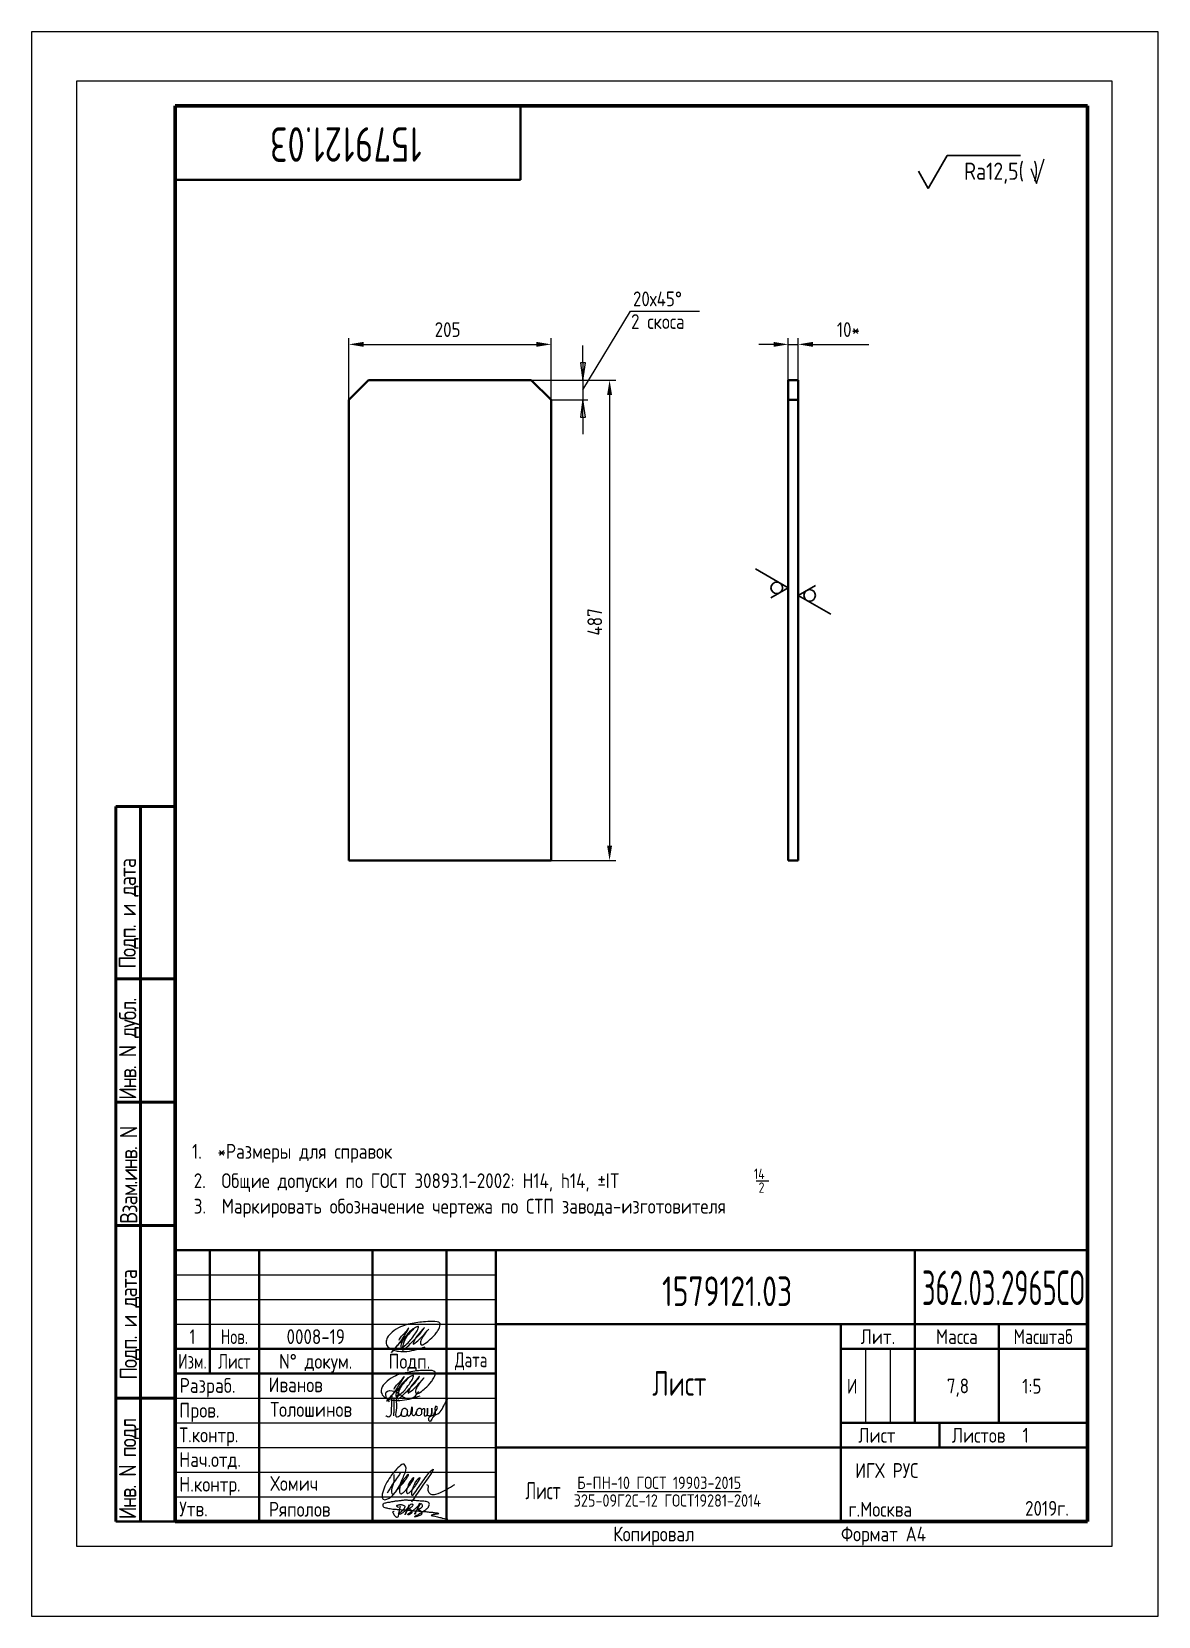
# Paper-space layout 'Лист1' of a CAD drawing. Header units: millimetres. Extents: x -10 to 219, y -15 to 306.
# The model-space entities are those that its viewports show. They can reach past a viewport. Long polylines and large blocks are cut down to what shows.
import ezdxf
from ezdxf.enums import TextEntityAlignment as Align

# ---------------------------------------------------------------- set-up
doc = ezdxf.new("R2010")
doc.units = ezdxf.units.MM
doc.header["$LTSCALE"] = 5
for name, color, linetype in [('Bord', 1, 'Continuous'), ('Dim', 7, 'Continuous'), ('Text', 3, 'Continuous'), ('Textb', 6, 'Continuous')]:
    doc.layers.add(name, color=color, linetype=linetype)
for name, color, linetype, lineweight in [('Con', 6, 'Continuous', 40), ('Cont', 6, 'Continuous', 40), ('Основные', 5, 'Continuous', 40), ('Подписи', 1, 'Continuous', 25), ('Эскизная геометрия (ГОСТ)', 3, 'Continuous', 18)]:
    doc.layers.add(name, color=color, linetype=linetype, lineweight=lineweight)
doc.styles.add('Style1', font='romans.shx', dxfattribs={"width": 0.8})
doc.dimstyles.new('Lin_5', dxfattribs={"dimscale": 5, "dimtxt": 3, "dimasz": 3, "dimexe": 1.25, "dimexo": 0, "dimgap": 1.5, "dimtad": 1, "dimdec": 1, "dimtxsty": 'Style1', "dimcen": 2.5, "dimclrt": 3, "dimadec": 0, "dimazin": 0, "dimtfac": 1, "dimtdec": 1, "dimtmove": 0, "dimatfit": 3, "dimldrblk": 'DOT', "dimfxl": 1, "dimarcsym": 0})

# ---------------------------------------------------------------- blocks, each defined once
blk = doc.blocks.new('A$C4F4A4F5D')
at = {"layer": 'Основные', "lineweight": 25}
for points, knots in [([(0.76, 2.84), (0.53, 3.07), (0.02, 3.58), (-0.25, 5.26), (1.65, 5.12), (2.72, 4.57), (3.71, 3.46), (5.71, 3.44), (6.39, 4.52), (6.67, 4.97)], [0, 0, 0, 0, 0.995549, 2.196439, 3.853213, 4.970011, 6.02292, 8.170898, 9.705386, 9.705386, 9.705386, 9.705386]), ([(1.19, 4.34), (1.17, 3.4), (1.13, 2.06), (0.98, -0.44), (0.2, -0.16), (0.03, -0.03), (0, 0)], [0, 0, 0, 0, 3.274293, 4.654149, 5.171803, 5.30168, 5.30168, 5.30168, 5.30168]), ([(1.58, 3.74), (1.58, 3.25), (1.58, 2.32), (1.61, 1.07), (1.55, 0.31), (1.53, 0)], [0, 0, 0, 0, 1.453969, 2.804084, 3.740223, 3.740223, 3.740223, 3.740223]), ([(2.1, 4.21), (2.1, 3.72), (2.08, 2.67), (2.22, 1.45), (1.71, -0.56), (3.23, 0.14), (3.06, 1.09), (3.85, 1.74), (4.43, 1.17), (4.31, 0.54), (4.11, -0.15), (3.33, -0.21), (3.11, 0.28), (3.13, 0.53), (3.14, 0.66)], [0, 0, 0, 0, 1.402041, 3.063923, 4.415037, 5.298701, 6.374637, 7.087927, 7.603499, 8.330482, 8.911132, 9.613125, 9.996533, 10.366919, 10.366919, 10.366919, 10.366919]), ([(7.18, 1.27), (7.27, 1.3), (7.44, 1.37), (7.78, 1.56), (7.87, 1.06), (7.83, 0.71), (7.66, -0.05), (8.07, 0.01), (8.43, 0.12), (8.39, 0.68), (8.46, 1.9), (8.39, 0.94), (8.43, 0.6), (8.37, 0.05), (8.74, 0.07), (9.11, -0.03), (9.26, 0.49), (9.33, 0.95), (9.27, 1.34), (9.32, 1.77), (9.28, 0.91), (9.34, 0.6), (9.2, 0.14), (9.65, -0.01), (9.83, 0.61), (10.14, 1.03), (10.6, 1.72), (9.95, 2.11), (9.91, 1.23), (10.07, 0.69), (9.92, 0), (9.35, -0.37), (8.95, -1.56), (8.34, 0.07), (10.28, -0.02), (11.26, 1.1), (11.82, 2.15), (12.24, 3.04), (12.52, 3.46), (12.65, 3.65)], [0, 0, 0, 0, 0.305783, 0.619019, 0.796582, 1.5526, 2.082394, 2.34716, 2.5822, 3.136594, 4.040413, 4.363654, 5.267311, 5.441668, 5.78494, 6.114287, 6.466434, 7.104395, 7.620812, 7.679251, 8.272982, 8.692439, 9.1059, 9.338721, 9.784511, 10.568279, 11.297869, 11.566962, 12.285888, 12.851793, 13.545205, 14.102749, 15.055561, 15.671649, 17.422398, 18.699613, 20.16544, 20.963871, 21.66672, 21.66672, 21.66672, 21.66672]), ([(4.28, 0.44), (4.31, 0.37), (4.37, 0.25), (4.41, 0.06), (4.62, -0.05), (5, 0.18), (5.14, 0.84), (5.2, 1.3), (5.31, 2.06), (5.31, 1.17), (5.3, 0.78), (5.2, 0.26), (5.58, -0.01), (5.91, 0.16), (6.08, 0.5), (6.26, 0.9), (6.43, 1.31), (6.72, 1.59), (7.17, 1.58), (7.18, 1.05), (7.31, 0.57), (6.99, 0.02), (6.34, -0.02), (6.17, 0.51), (6.24, 0.79), (6.27, 0.92)], [0, 0, 0, 0, 0.247339, 0.413433, 0.559308, 0.874045, 1.558567, 2.392422, 2.645523, 3.22433, 3.719885, 4.231527, 4.573657, 4.879974, 5.190145, 5.704595, 6.19318, 6.529505, 6.863422, 7.269696, 7.83948, 8.395909, 8.926487, 9.378613, 9.791445, 9.791445, 9.791445, 9.791445])]:
    blk.add_open_spline(points, degree=3, knots=knots, dxfattribs=at)
blk = doc.blocks.new('*D22')
at = {"layer": 'Defpoints', "color": 0, "linetype": 'Continuous', "transparency": 16777216}
for p in [(3752.4, 1046.8), (3547.4, 990.6), (3752.4, 990.6)]:
    blk.add_point(p, dxfattribs=at)
at = {"layer": 'Dim', "color": 0, "linetype": 'Continuous', "lineweight": -2, "transparency": 16777216}
for p, q in [((3547.4, 990.6), (3547.4, 1053.1)), ((3562.4, 1046.8), (3737.4, 1046.8)), ((3752.4, 990.6), (3752.4, 1053.1))]:
    blk.add_line(p, q, dxfattribs=at)
at = {"layer": 'Dim', "color": 0, "linetype": 'Continuous', "transparency": 16777216}
for points in [[(3562.4, 1049.3), (3562.4, 1044.3), (3547.4, 1046.8)], [(3737.4, 1049.3), (3737.4, 1044.3), (3752.4, 1046.8)]]:
    blk.add_solid(points, dxfattribs=at)
at = {"layer": 'Dim', "color": 3, "linetype": 'Continuous', "lineweight": 25, "transparency": 16777216, "insert": (3634.4, 1069.3), "char_height": 15, "attachment_point": 1, "style": 'Style1'}
blk.add_mtext('205', dxfattribs=at)
blk = doc.blocks.new('_Dot')
at = {"color": 0, "linetype": 'ByBlock', "lineweight": -2}
blk.add_line((-0.5, 0), (-1, 0), dxfattribs=at)
at = {"color": 0, "linetype": 'ByBlock', "const_width": 0.5}
blk.add_lwpolyline([(-0.25, 0, 1), (0.25, 0, 1)], format="xyb", close=True, dxfattribs=at)
blk = doc.blocks.new('*D23')
at = {"layer": 'Defpoints', "color": 0, "linetype": 'Continuous', "transparency": 16777216}
for p in [(3732.4, 1010.6), (3752.4, 523.6), (3811.7, 523.6)]:
    blk.add_point(p, dxfattribs=at)
at = {"layer": 'Dim', "color": 0, "linetype": 'Continuous', "lineweight": -2, "transparency": 16777216}
for p, q in [((3732.4, 1010.6), (3818, 1010.6)), ((3811.7, 995.6), (3811.7, 538.6)), ((3752.4, 523.6), (3818, 523.6))]:
    blk.add_line(p, q, dxfattribs=at)
at = {"layer": 'Dim', "color": 0, "linetype": 'Continuous', "transparency": 16777216}
for points in [[(3809.2, 995.6), (3814.2, 995.6), (3811.7, 1010.6)], [(3809.2, 538.6), (3814.2, 538.6), (3811.7, 523.6)]]:
    blk.add_solid(points, dxfattribs=at)
at = {"layer": 'Dim', "color": 3, "linetype": 'Continuous', "lineweight": 25, "transparency": 16777216, "insert": (3789.2, 751.7), "char_height": 15, "attachment_point": 1, "rotation": 90, "style": 'Style1'}
blk.add_mtext('487', dxfattribs=at)
blk = doc.blocks.new('Обозначение шероховатости_1')
at = {"layer": 'Эскизная геометрия (ГОСТ)', "lineweight": 30}
for p, q in [((0, 0), (1.097, 1.9)), ((-0.577, 1), (0, 0))]:
    blk.add_line(p, q, dxfattribs=at)
blk.add_circle((0, 0.667), 0.333, dxfattribs=at)
blk = doc.blocks.new('Обозначение шероховатости_2')
at = {"layer": 'Эскизная геометрия (ГОСТ)', "lineweight": 30}
for p, q in [((0, 0), (1.097, 1.9)), ((-0.577, 1), (0, 0))]:
    blk.add_line(p, q, dxfattribs=at)
blk.add_circle((0, 0.667), 0.333, dxfattribs=at)
blk = doc.blocks.new('Filled-1')
at = {"color": 0}
for p, q in [((0, 0), (-1, 0.143)), ((-1, 0.143), (-1, -0.143)), ((-1, 0), (0, 0)), ((-1, -0.143), (0, 0))]:
    blk.add_line(p, q, dxfattribs=at)
at = {"color": 0, "flags": 128}
blk.add_lwpolyline([(-1, -0.143), (0, 0), (-1, 0.143), (-1, -0.143)], dxfattribs=at)
at = {"color": 0}
blk.add_solid([(-1, -0.143), (0, 0), (-1, 0.143), (-1, -0.143)], dxfattribs=at)
blk = doc.blocks.new('*D25')
at = {"color": 0, "lineweight": -2, "transparency": 16777216}
for p, q in [((3977.9, 1046.8), (3962.9, 1046.8)), ((3992.9, 1010.6), (3992.9, 1053.1)), ((3992.9, 1046.8), (4002.9, 1046.8)), ((4002.9, 1010.6), (4002.9, 1053.1)), ((4017.9, 1046.8), (4074.7, 1046.8))]:
    blk.add_line(p, q, dxfattribs=at)
at = {"color": 0, "transparency": 16777216}
for points in [[(3977.9, 1049.3), (3977.9, 1044.3), (3992.9, 1046.8)], [(4017.9, 1049.3), (4017.9, 1044.3), (4002.9, 1046.8)]]:
    blk.add_solid(points, dxfattribs=at)
at = {"layer": 'Defpoints', "color": 0, "transparency": 16777216}
for p in [(4002.9, 1046.8), (3992.9, 1010.6), (4002.9, 1010.6)]:
    blk.add_point(p, dxfattribs=at)
at = {"color": 3, "transparency": 16777216, "insert": (4053.8, 1061.8), "char_height": 15, "attachment_point": 5, "style": 'Style1'}
blk.add_mtext('10*', dxfattribs=at)

msp = doc.modelspace()

# ---------------------------------------------------------------- linework, layer by layer
at = {"layer": 'Con'}
for p, q in [((3547.378, 990.63), (3567.378, 1010.63)), ((3732.378, 1010.63), (3567.378, 1010.63)), ((3732.378, 1010.63), (3752.378, 990.63)), ((3992.855, 1010.63), (3992.855, 990.63)), ((4002.855, 1010.63), (3992.855, 1010.63)), ((4002.855, 990.63), (4002.855, 1010.63)), ((3547.378, 990.63), (3547.378, 523.63)), ((3752.378, 523.63), (3752.378, 990.63)), ((3992.855, 990.63), (4002.855, 990.63)), ((3992.855, 523.63), (3992.855, 990.63)), ((4002.855, 990.63), (4002.855, 523.63)), ((3547.378, 523.63), (3752.378, 523.63)), ((4002.855, 523.63), (3992.855, 523.63))]:
    msp.add_line(p, q, dxfattribs=at)
at = {"layer": 'Dim', "lineweight": 30}
for p, q in [((4134.837, 1204.897), (4154.034, 1238.147)), ((4154.034, 1238.147), (4228.339, 1238.147)), ((4124.733, 1222.397), (4134.837, 1204.897))]:
    msp.add_line(p, q, dxfattribs=at)
at = {"layer": 'Dim'}
for p, q in [((4238.617, 1224.94), (4244.53, 1209.784)), ((4244.53, 1209.784), (4252.37, 1234.83))]:
    msp.add_line(p, q, dxfattribs=at)
at = {"layer": 'Dim', "linetype": 'Continuous', "lineweight": 25}
for p, q in [((3784.701, 1000.63), (3832.895, 1080.428)), ((3832.895, 1080.428), (3902.825, 1080.428)), ((3784.701, 1028.13), (3784.701, 1045.63)), ((3732.378, 1010.63), (3789.701, 1010.63)), ((3784.701, 1010.63), (3784.701, 990.63)), ((3784.701, 1010.63), (3784.701, 990.63)), ((3752.378, 990.63), (3789.701, 990.63)), ((3784.701, 973.13), (3784.701, 955.63))]:
    msp.add_line(p, q, dxfattribs=at)

# ---------------------------------------------------------------- block references
at = {"xscale": 17.499999701976776, "yscale": 17.499999701976776, "zscale": 17.499999701976776}
for name, p, rotation in [('Обозначение шероховатости_1', (3992.855, 800.023), 90), ('Обозначение шероховатости_2', (4002.855, 792.388), 270)]:
    msp.add_blockref(name, p, dxfattribs=dict(at, rotation=rotation))
at = {"layer": 'Dim', "linetype": 'Continuous', "lineweight": 25, "xscale": 17.5, "yscale": 17.5, "zscale": 17.5}
for p, rotation in [((3784.701, 1010.63), 270), ((3784.701, 990.63), 90)]:
    msp.add_blockref('Filled-1', p, dxfattribs=dict(at, rotation=rotation))

# ---------------------------------------------------------------- texts
at = {"layer": 'Dim', "style": 'Style1', "width": 0.8}
msp.add_text('2 скоса', height=15, dxfattribs=at).set_placement((3833.476, 1062.416))
at = {"layer": 'Dim', "insert": (4208.823, 1220.283), "char_height": 17.5, "attachment_point": 5, "style": 'Style1'}
msp.add_mtext('Ra12,5( )', dxfattribs=at)
at = {"layer": 'Dim', "linetype": 'Continuous', "lineweight": 25, "insert": (3835.395, 1100.428), "char_height": 15, "attachment_point": 1, "style": 'Style1'}
msp.add_mtext('\\A1;20х45%%D', dxfattribs=at)

# ---------------------------------------------------------------- dimensions: what is measured, and where the dimension line sits
dim = msp.add_linear_dim(base=(4002.855, 1046.845), p1=(3992.855, 1010.63), p2=(4002.855, 1010.63), text='<>*', dimstyle='Lin_5')
dim.commit()
dim.dimension.update_dxf_attribs({"geometry": '*D25', "text_midpoint": (4053.783, 1061.845)})
at = {"layer": 'Dim', "linetype": 'Continuous', "lineweight": 25}
for base, p1, p2, angle, picture, middle in [((3752.378, 1046.845), (3547.378, 990.63), (3752.378, 990.63), 180, '*D22', (3649.878, 1046.845)), ((3811.718, 523.63), (3732.378, 1010.63), (3752.378, 523.63), 90, '*D23', (3811.718, 767.13))]:
    dim = msp.add_linear_dim(base=base, p1=p1, p2=p2, angle=angle, dimstyle='Lin_5', dxfattribs=at)
    dim.commit()
    dim.dimension.update_dxf_attribs({"geometry": picture, "text_midpoint": middle, "dimtype": 160})

psp = doc.layouts.new('Лист1')

# ---------------------------------------------------------------- linework, layer by layer
at = {"layer": 'Bord', "lineweight": 50}
for p, q in [((7.32, 149.24), (7.32, 114.24)), ((19.32, 114.24), (7.32, 114.24)), ((19.32, 89.24), (7.32, 89.24)), ((7.32, 89.24), (7.32, 64.24)), ((19.32, 64.24), (7.32, 64.24)), ((7.32, 64.24), (7.32, 29.24)), ((19.32, 29.24), (7.32, 29.24)), ((7.32, 29.24), (7.32, 4.24))]:
    psp.add_line(p, q, dxfattribs=at)
at = {"layer": 'Bord'}
for p, q in [((19.32, 59.24), (19.32, 4.24)), ((19.32, 54.24), (84.32, 54.24)), ((19.32, 49.24), (84.32, 49.24)), ((19.32, 44.24), (84.32, 44.24)), ((159.32, 39.24), (159.32, 24.24)), ((164.32, 39.24), (164.32, 24.24)), ((19.32, 29.24), (84.32, 29.24)), ((19.32, 24.24), (84.32, 24.24)), ((19.32, 19.24), (84.32, 19.24)), ((19.32, 14.24), (84.32, 14.24)), ((19.32, 9.24), (84.32, 9.24))]:
    psp.add_line(p, q, dxfattribs=at)
at = {"layer": 'Con', "linetype": 'Continuous', "lineweight": 15}
for p, q in [((209.32, 296.24), (-0.68, 296.24)), ((-0.68, 296.24), (-0.68, -0.76)), ((209.32, -0.76), (209.32, 296.24)), ((-0.68, -0.76), (209.32, -0.76))]:
    psp.add_line(p, q, dxfattribs=at)
at = {"layer": 'Con'}
for p, q in [((19.32, 291.24), (19.32, 276.24)), ((89.32, 276.24), (89.32, 291.24)), ((19.32, 276.24), (89.32, 276.24)), ((7.32, 4.24), (19.32, 4.24))]:
    psp.add_line(p, q, dxfattribs=at)
at = {"layer": 'Con', "linetype": 'Continuous', "lineweight": 60}
for p, q in [((204.32, 291.24), (19.32, 291.24)), ((19.32, 291.24), (19.32, 4.24)), ((204.32, 4.24), (204.32, 291.24)), ((19.32, 4.24), (204.32, 4.24))]:
    psp.add_line(p, q, dxfattribs=at)
at = {"layer": 'Con', "lineweight": 50}
for p, q in [((7.32, 4.24), (7.32, 149.24)), ((19.32, 149.24), (7.32, 149.24)), ((12.32, 4.24), (12.32, 149.24)), ((19.32, 149.24), (19.32, 4.24)), ((7.32, 114.24), (7.32, 89.24))]:
    psp.add_line(p, q, dxfattribs=at)
at = {"layer": 'Cont'}
for p, q in [((19.32, 59.24), (204.32, 59.24)), ((204.32, 59.24), (19.32, 59.24)), ((26.32, 59.24), (26.32, 34.24)), ((36.32, 59.24), (36.32, 4.24)), ((59.32, 4.24), (59.32, 59.24)), ((74.32, 59.24), (74.32, 4.24)), ((84.32, 4.24), (84.32, 59.24)), ((169.32, 59.24), (169.32, 24.24)), ((84.32, 44.24), (204.32, 44.24)), ((154.32, 4.24), (154.32, 44.24)), ((186.32, 24.24), (186.32, 44.24)), ((19.32, 39.24), (84.32, 39.24)), ((204.32, 39.24), (154.32, 39.24)), ((84.32, 34.24), (19.32, 34.24)), ((154.32, 24.24), (204.32, 24.24)), ((174.32, 24.24), (174.32, 19.24)), ((204.32, 19.24), (84.32, 19.24))]:
    psp.add_line(p, q, dxfattribs=at)
at = {"layer": 'Text'}
psp.add_line((137.14, 73.35), (139.7, 73.35), dxfattribs=at)
at = {"layer": 'Подписи', "lineweight": 20}
for points, knots in [([(67.59, 43.4), (67.1, 42.95), (66.24, 42.17), (65.44, 40.88), (64.95, 40.02), (65.18, 39.38), (65.88, 39.91), (66.48, 40.39), (67.39, 41.42), (68.07, 42.47), (68.52, 43.11), (68.73, 43.9), (68, 43.59), (67.44, 43.17), (66.82, 42.34), (66.14, 41.66), (65.78, 40.85), (65.45, 40.06), (65.35, 39.5), (65.39, 38.9), (66.12, 39.39), (66.8, 40.11), (68.1, 41.38), (68.99, 42.32), (70.37, 44.21), (68.36, 41.91), (67.99, 41.42), (67.44, 40.07), (68.81, 41.1), (69.17, 41.51), (71.25, 43.84), (69.81, 42.28), (69.43, 41.47), (68.92, 40.66), (69.23, 39.87), (70.24, 40.51), (71.12, 41.25), (72.15, 42.3), (72.82, 43.31), (73.41, 44.8), (70.57, 44.85), (68.29, 44.63), (65.32, 44.04), (63.43, 42.8), (62.33, 41.73), (61.96, 40.57), (62.44, 39.51), (63.5, 39), (64.82, 38.69), (66.41, 38.71), (68.21, 39.07), (69.41, 39.46), (69.99, 39.65)], [0, 0, 0, 0, 1.9755, 3.453266, 4.599682, 4.791473, 5.145238, 6.497385, 7.664272, 9.094306, 10.114998, 10.459762, 10.811562, 11.792042, 12.959743, 13.767676, 14.660412, 15.605031, 16.245448, 16.572031, 16.925795, 18.146901, 20.185044, 21.789331, 22.951009, 24.626743, 26.592474, 27.035558, 27.450584, 30.017364, 31.457812, 32.594833, 33.885024, 34.80449, 35.192074, 35.984441, 37.373068, 39.207782, 40.066553, 41.248724, 42.851981, 46.196805, 49.405498, 51.42283, 52.958607, 53.90671, 54.859511, 56.175895, 57.248919, 58.950609, 60.891135, 62.727304, 62.727304, 62.727304, 62.727304]), ([(64.72, 41.02), (64.87, 41.31), (65.23, 41.97), (66.03, 42.51), (67.3, 44.46), (65.09, 40.85), (64.45, 39.99), (62.64, 37.88), (64.79, 40.5), (65.69, 41.24), (66.2, 41.65)], [0, 0, 0, 0, 0.949687, 2.182955, 3.211934, 5.843898, 8.089363, 9.295303, 11.182264, 13.603818, 13.603818, 13.603818, 13.603818]), ([(66.59, 33.48), (66.1, 33.03), (65.24, 32.25), (64.43, 30.96), (63.94, 30.1), (64.17, 29.46), (64.87, 29.99), (65.48, 30.47), (66.39, 31.5), (67.06, 32.55), (67.52, 33.19), (67.73, 33.98), (66.99, 33.67), (66.43, 33.25), (65.81, 32.41), (65.13, 31.74), (64.78, 30.93), (64.44, 30.13), (64.34, 29.58), (64.39, 28.98), (65.11, 29.47), (65.79, 30.19), (67.1, 31.46), (67.98, 32.39), (69.37, 34.29), (67.35, 31.99), (66.98, 31.5), (66.44, 30.15), (67.81, 31.18), (68.17, 31.59), (70.25, 33.92), (68.8, 32.36), (68.42, 31.55), (67.92, 30.74), (68.23, 29.95), (69.24, 30.59), (70.12, 31.32), (71.14, 32.38), (71.81, 33.39), (72.4, 34.88), (69.56, 34.92), (67.28, 34.71), (64.31, 34.12), (62.42, 32.88), (61.33, 31.81), (60.96, 30.65), (61.44, 29.59), (62.49, 29.08), (63.82, 28.77), (65.41, 28.79), (67.2, 29.15), (68.4, 29.54), (68.98, 29.73)], [0, 0, 0, 0, 1.9755, 3.453266, 4.599682, 4.791473, 5.145238, 6.497385, 7.664272, 9.094306, 10.114998, 10.459762, 10.811562, 11.792042, 12.959743, 13.767676, 14.660412, 15.605031, 16.245448, 16.572031, 16.925795, 18.146901, 20.185044, 21.789331, 22.951009, 24.626743, 26.592474, 27.035558, 27.450584, 30.017364, 31.457812, 32.594833, 33.885024, 34.80449, 35.192074, 35.984441, 37.373068, 39.207782, 40.066553, 41.248724, 42.851981, 46.196805, 49.405498, 51.42283, 52.958607, 53.90671, 54.859511, 56.175895, 57.248919, 58.950609, 60.891135, 62.727304, 62.727304, 62.727304, 62.727304]), ([(63.71, 31.1), (63.86, 31.39), (64.22, 32.05), (65.03, 32.59), (66.29, 34.53), (64.08, 30.93), (63.44, 30.07), (61.63, 27.96), (63.78, 30.58), (64.69, 31.32), (65.19, 31.73)], [0, 0, 0, 0, 0.949687, 2.182955, 3.211934, 5.843898, 8.089363, 9.295303, 11.182264, 13.603818, 13.603818, 13.603818, 13.603818]), ([(63.63, 13.78), (63.67, 13.2), (63.76, 11.95), (63.01, 10.86), (63.34, 9.58), (64.65, 10.95), (65.09, 12.17), (65.9, 13.98), (66.36, 15.14), (65.61, 16.13), (64.14, 14.89), (62.83, 13.27), (61.55, 11.05), (61.21, 9.46), (61.6, 8.29), (63.22, 9.26), (64.32, 10.66), (65.55, 12.04), (66.31, 13.09), (66.96, 14.32), (65.94, 13.18), (65.27, 12.32), (64.75, 11.31), (64.8, 9.56), (66.16, 10.52), (66.62, 11.39), (67.31, 12.12), (68.12, 13.7), (66.62, 12.12), (66.49, 11.2), (66.12, 10.41), (66.37, 9.78), (67.25, 10.51), (67.82, 11.18), (68.39, 12.04), (69.38, 13.5), (68.28, 12.68), (67.86, 11.97), (67.45, 10.97), (67.16, 10.24), (67.28, 9.19), (69, 11.66), (69.78, 12.73), (70.87, 14.26), (72.53, 15.73), (68.79, 10.58), (67.69, 8.91), (67.23, 8.2)], [0, 0, 0, 0, 1.696459, 3.61633, 4.08237, 4.610128, 7.721385, 8.895476, 10.56599, 11.033857, 12.100797, 14.8877, 18.324904, 19.218615, 19.821641, 21.474315, 22.873839, 25.865344, 26.416293, 27.28885, 28.307276, 28.943498, 31.030813, 31.802273, 32.846375, 34.308007, 35.096237, 36.21432, 37.423139, 38.822338, 39.623063, 39.906353, 40.496607, 42.040913, 42.898813, 44.136488, 44.756145, 45.730425, 46.97191, 47.808407, 48.271389, 49.383996, 53.149776, 54.555896, 54.861489, 59.346661, 62.596954, 62.596954, 62.596954, 62.596954]), ([(64.97, 14.11), (64.44, 13.35), (63.5, 12.01), (62.65, 10.61), (62.28, 10)], [0, 0, 0, 0, 2.793248, 4.911981, 4.911981, 4.911981, 4.911981]), ([(70.26, 11.77), (70.37, 11.73), (70.68, 11.62), (70.55, 10.93), (70.55, 10.26), (71.23, 9.63), (73.16, 9.96), (74.6, 11), (75.87, 11.67), (76.04, 11.76)], [0, 0, 0, 0, 0.311595, 0.928393, 1.693945, 2.335718, 3.388519, 7.111275, 7.69839, 7.69839, 7.69839, 7.69839])]:
    psp.add_open_spline(points, degree=3, knots=knots, dxfattribs=at)
at = {"layer": 'Подписи'}
for points, knots in [([(64.6, 7.11), (64.55, 7.13), (64.47, 7.16), (64.37, 7.25), (64.28, 7.32), (64.22, 7.44), (64.3, 7.52), (64.41, 7.59), (64.58, 7.63), (64.79, 7.67), (65.03, 7.7), (65.25, 7.67), (65.48, 7.62), (65.68, 7.53), (65.87, 7.38), (65.89, 7.17), (65.8, 7.01), (65.71, 6.85), (65.6, 6.69), (65.46, 6.52), (65.32, 6.37), (65.17, 6.27), (65.06, 6.17), (64.92, 6.1), (64.78, 6.05), (64.67, 5.99), (64.59, 5.96), (64.54, 5.89), (64.62, 5.85), (64.69, 5.84), (64.83, 5.82), (64.98, 5.82), (65.15, 5.87), (65.35, 5.94), (65.53, 6.09), (65.69, 6.26), (65.87, 6.4), (66.02, 6.56), (66.16, 6.68), (66.27, 6.79), (66.36, 6.89), (66.49, 7.03), (66.62, 7.28), (66.71, 7.43), (66.78, 7.71), (66.66, 7.41), (66.63, 7.19), (66.47, 6.84), (66.38, 6.56), (66.29, 6.32), (66.17, 6.05), (66.09, 5.87), (65.89, 5.52), (66.05, 5.92), (66.14, 6.19), (66.31, 6.49), (66.43, 6.75), (66.51, 6.94), (66.61, 7.15), (66.75, 7.32), (66.83, 7.5), (66.95, 7.63), (67.08, 7.78), (67.27, 7.85), (67.45, 7.78), (67.51, 7.62), (67.46, 7.45), (67.33, 7.26), (67.13, 7.12), (66.98, 6.97), (66.82, 6.91), (66.74, 6.87), (66.55, 6.84), (66.78, 6.82), (66.9, 6.75), (67.07, 6.68), (67.18, 6.54), (67.28, 6.42), (67.31, 6.29), (67.32, 6.12), (67.23, 5.95), (67.05, 5.81), (66.84, 5.69), (66.66, 5.61), (66.45, 5.67), (66.56, 5.85), (66.71, 5.91), (66.87, 6.02), (67.04, 6.11), (67.17, 6.21), (67.29, 6.28), (67.38, 6.36), (67.48, 6.43), (67.58, 6.52), (67.71, 6.62), (67.89, 6.77), (68.08, 6.93), (68.26, 7.12), (68.41, 7.24), (68.54, 7.36), (68.63, 7.49), (68.75, 7.59), (68.85, 7.72), (68.91, 7.83), (68.91, 8.02), (68.77, 7.83), (68.71, 7.68), (68.61, 7.44), (68.52, 7.2), (68.43, 6.97), (68.35, 6.73), (68.25, 6.53), (68.16, 6.3), (68.1, 6.09), (68.03, 5.89), (67.99, 5.78), (67.82, 5.74), (68.05, 6.08), (68.18, 6.29), (68.36, 6.62), (68.48, 6.83), (68.61, 7.07), (68.76, 7.35), (68.89, 7.64), (69.03, 7.81), (69.22, 7.93), (69.38, 7.76), (69.43, 7.56), (69.42, 7.37), (69.37, 7.2), (69.25, 7.08), (69.11, 6.96), (68.96, 6.86), (68.8, 6.78), (68.64, 6.74), (68.53, 6.72), (68.31, 6.72), (68.5, 6.69), (68.58, 6.65), (68.7, 6.62), (68.82, 6.58), (68.95, 6.56), (69.05, 6.47), (69.13, 6.37), (69.21, 6.26), (69.26, 6.14), (69.3, 6.01), (69.31, 5.88), (69.28, 5.74), (69.18, 5.63), (69.03, 5.52), (68.83, 5.48), (68.62, 5.4), (68.4, 5.3), (68.14, 5.23), (67.99, 5.19), (67.85, 5.17), (67.95, 5.33), (68.04, 5.39), (68.24, 5.53), (68.49, 5.63), (68.76, 5.79), (68.97, 5.91), (69.13, 5.98), (69.27, 6.07), (69.42, 6.18), (69.64, 6.32), (69.9, 6.51), (70.17, 6.69), (70.39, 6.87), (70.52, 7.04), (70.66, 7.19), (70.72, 7.35), (70.8, 7.49), (70.85, 7.66), (70.88, 7.88), (70.63, 8.23), (70.1, 8.34), (69.51, 8.38), (69, 8.41), (68.49, 8.48), (68, 8.5), (67.52, 8.49), (67.1, 8.53), (66.71, 8.53), (66.39, 8.56), (66.07, 8.58), (65.74, 8.56), (65.39, 8.54), (65.03, 8.48), (64.65, 8.42), (64.28, 8.41), (63.95, 8.36), (63.61, 8.27), (63.21, 8.28), (62.81, 8.12), (62.39, 8.1), (62, 7.99), (61.67, 7.94), (61.45, 7.8), (61.4, 7.57), (61.45, 7.34), (61.69, 7.13), (62.02, 7.08), (62.43, 6.94), (62.91, 6.89), (63.36, 6.8), (63.78, 6.76), (64.15, 6.76), (64.54, 6.69), (65.1, 6.68), (65.68, 6.58), (66.34, 6.61), (66.95, 6.5), (67.56, 6.46), (68.15, 6.45), (68.75, 6.37), (69.42, 6.3), (70.06, 6.29), (70.59, 6.21), (71.04, 6.17), (71.46, 6.15), (71.84, 6.07), (72.15, 6.03), (72.43, 5.99), (72.61, 5.98), (72.85, 5.88), (72.61, 5.81), (72.44, 5.77), (72.14, 5.73), (71.8, 5.67), (71.53, 5.66), (71.08, 5.49), (71.65, 5.42), (71.97, 5.34), (72.5, 5.22), (73.04, 5.1), (73.6, 4.9), (74.07, 4.83), (74.4, 4.78), (74.54, 4.76), (74.61, 4.75)], [0, 0, 0, 0, 0.153866, 0.270441, 0.388867, 0.510533, 0.592156, 0.71333, 0.90842, 1.11344, 1.349254, 1.61246, 1.782219, 2.047249, 2.291879, 2.451528, 2.651081, 2.806158, 3.017979, 3.227348, 3.462381, 3.633009, 3.75766, 3.920516, 4.080796, 4.214529, 4.291786, 4.349969, 4.397594, 4.50822, 4.594826, 4.799244, 4.954392, 5.128468, 5.437537, 5.632649, 5.842485, 6.094987, 6.293219, 6.410959, 6.551192, 6.687808, 7.022147, 7.294342, 7.425356, 7.52079, 7.946481, 8.313051, 8.59833, 8.833695, 9.090496, 9.427695, 9.601191, 9.883219, 10.093306, 10.673943, 10.798776, 10.974628, 11.287247, 11.486184, 11.648652, 11.848902, 12.027194, 12.25348, 12.40059, 12.537783, 12.716293, 12.91523, 13.208551, 13.438489, 13.549668, 13.67779, 13.77127, 13.930001, 14.029091, 14.272112, 14.434836, 14.547084, 14.739051, 14.830983, 15.061241, 15.268922, 15.500489, 15.788979, 15.879568, 16.024283, 16.221854, 16.418714, 16.593102, 16.783247, 16.91018, 17.018213, 17.135263, 17.278205, 17.430482, 17.620087, 17.979626, 18.191789, 18.388716, 18.565718, 18.714854, 18.857929, 19.039974, 19.171375, 19.283034, 19.400085, 19.618058, 19.882245, 20.150781, 20.377854, 20.649532, 20.89723, 21.042543, 21.40016, 21.557817, 21.667145, 21.752781, 21.926256, 22.412297, 22.813145, 22.961412, 23.171289, 23.607257, 23.940428, 24.110007, 24.291214, 24.48084, 24.697609, 24.904078, 25.034245, 25.218018, 25.407651, 25.573473, 25.787447, 25.930292, 26.051316, 26.18846, 26.285312, 26.406799, 26.52425, 26.630463, 26.793722, 26.898606, 27.029313, 27.171012, 27.314101, 27.419918, 27.580557, 27.709367, 27.829268, 28.024364, 28.266961, 28.41242, 28.705761, 28.989137, 29.187748, 29.233768, 29.332802, 29.529535, 29.667094, 30.039923, 30.332117, 30.61061, 30.769982, 30.856778, 31.109923, 31.313488, 31.656425, 32.066331, 32.296628, 32.49714, 32.710276, 32.891468, 33.014834, 33.177747, 33.444503, 33.618009, 34.409008, 34.914636, 35.419802, 35.95397, 36.458179, 36.88069, 37.388403, 37.738353, 38.034261, 38.353468, 38.693154, 39.037638, 39.391136, 39.787481, 40.203773, 40.488977, 40.784975, 41.26625, 41.668005, 42.070065, 42.499388, 42.869834, 43.079573, 43.213439, 43.554591, 43.717296, 44.153724, 44.506336, 45.019111, 45.587859, 45.90191, 46.270392, 46.703958, 47.093115, 47.952647, 48.44014, 49.079253, 49.808223, 50.268654, 50.851051, 51.604831, 52.298429, 52.776925, 53.1907, 53.661988, 54.042386, 54.348524, 54.616841, 54.853814, 54.983777, 55.126096, 55.333328, 55.613101, 56.008732, 56.315809, 56.59982, 56.87931, 57.399251, 57.889617, 58.432507, 59.066698, 59.660314, 59.862668, 60.07277, 60.07277, 60.07277, 60.07277]), ([(63.74, 6.28), (63.69, 6.27), (63.6, 6.25), (63.49, 6.23), (63.36, 6.13), (63.5, 6), (63.57, 5.86), (63.69, 5.68), (63.82, 5.46), (63.99, 5.29), (64.14, 5.19), (64.29, 5.15), (64.45, 5.17), (64.57, 5.29), (64.64, 5.54), (64.68, 5.82), (64.74, 6.15), (64.77, 6.41), (64.81, 6.67), (64.9, 6.94), (64.93, 7.18), (64.97, 7.34), (64.98, 7.38)], [0, 0, 0, 0, 0.15847, 0.269731, 0.363591, 0.555514, 0.688037, 0.848606, 1.204359, 1.433632, 1.58673, 1.729549, 1.880686, 2.057874, 2.19169, 2.63505, 2.928153, 3.184121, 3.441863, 3.696117, 4.025873, 4.178055, 4.178055, 4.178055, 4.178055])]:
    psp.add_open_spline(points, degree=3, knots=knots, dxfattribs=at)

# ---------------------------------------------------------------- block references
at = {"layer": 'Подписи', "lineweight": 20}
psp.add_blockref('A$C4F4A4F5D', (62.05, 25.68), dxfattribs=at)

# ---------------------------------------------------------------- texts
at = {"layer": 'Bord', "style": 'Style1', "width": 0.8}
psp.add_text('Формат А4', height=3, dxfattribs=at).set_placement((154.32, 0.24))
at = {"layer": 'Bord', "char_height": 3.5, "attachment_point": 1, "rotation": 90, "style": 'Style1'}
for s, insert in [('{\\T0.9;Подп. и дата}', (7.86, 116.36)), ('{\\T0.9;Инв. N дубл.}', (7.94, 89.77)), ('{\\T0.9;Взам.инв. N}', (8.14, 64.6)), ('{\\T0.9;Подп. и дата}', (8.09, 33.02)), ('{\\T0.9;Инв. N подл}', (7.92, 4.73))]:
    psp.add_mtext_dynamic_manual_height_columns(s, width=57.9954, gutter_width=17.5, heights=[0], dxfattribs=dict(at, insert=insert))
at = {"layer": 'Text', "style": 'Style1', "width": 0.7}
psp.add_text('1579121.03', height=7, rotation=180, dxfattribs=at).set_placement((53.91, 286.91), align=Align.CENTER)
at = {"layer": 'Text', "style": 'Style1'}
for s, height, width, p in [('1.  *Размеры для справок', 3, 0.8, (22.74, 77.8)), ('2.  Общие допуски по ГОСТ 30893.1-2002: Н14, h14, ±IT', 3, 0.8, (23.09, 71.85)), ('14', 2.1, 0.8, (136.66, 73.7)), ('2', 2.1, 0.8, (137.62, 70.9)), ('3.  Маркировать обозначение чертежа по СТП завода-изготовителя', 3, 0.8, (23.09, 66.68)), ('Разpаб.', 3, 0.8, (20.24, 30.34)), ('Иванов', 3, 0.8, (38.28, 30.48)), ('Пpов.', 3, 0.8, (20.16, 25.32)), ('Толошинов', 3, 0.8, (38.62, 25.48)), ('Т.контр.', 3, 0.8, (20.16, 20.32)), ('Нач.отд.', 3, 0.8, (20.16, 15.32)), ('ИГХ РУС', 3, 0.8, (157.2, 13.1)), ('Н.контр.', 3, 0.8, (20.16, 10.32)), ('Хомич', 3, 0.8, (38.62, 10.48)), ('%%UБ-ПН-10 ГОСТ 19903-2015', 2.5, 0.8, (100.83, 10.86)), ('Лист', 3.5, 0.65, (90.35, 8.77)), ('Утв.', 3, 0.8, (20.16, 5.31)), ('г.Москва', 3, 0.8, (155.84, 5.24)), ('2019г.', 3, 0.8, (191.65, 5.43)), ('Копировал', 3, 0.8, (108.15, 0.24))]:
    psp.add_text(s, height=height, dxfattribs=dict(at, width=width)).set_placement(p)
at = {"layer": 'Text', "style": 'Style1', "width": 0.7}
for s, height, p in [('1579121.03', 6, (131.23, 47.94)), ('Лист', 5, (121.55, 29.76))]:
    psp.add_text(s, height=height, dxfattribs=at).set_placement(p, align=Align.CENTER)
at = {"layer": 'Text', "style": 'Style1'}
for s, width, p in [('1', 0.7, (22.82, 41.74)), ('Нов.', 0.7, (31.32, 41.74)), ('0008-19', 0.8, (47.82, 41.74)), ('Лит.', 0.8, (161.82, 41.74)), ('Масса', 0.8, (177.82, 41.74)), ('Масштаб', 0.75, (195.32, 41.74)), ('Изм.', 0.7, (22.82, 36.74)), ('Лист', 0.7, (31.32, 36.74)), ('N%%d докум.', 0.8, (47.82, 36.74)), ('Подп.', 0.8, (66.82, 36.74)), ('7,8', 0.8, (178.04, 31.75)), ('Лист', 0.8, (161.6, 21.74)), ('Листов', 0.8, (182.22, 21.74))]:
    psp.add_text(s, height=3, dxfattribs=dict(at, width=width)).set_placement(p, align=Align.MIDDLE_CENTER)
at = {"layer": 'Text', "style": 'Style1', "width": 0.7}
psp.add_text('Дата', height=3, dxfattribs=at).set_placement((79.32, 36.74), align=Align.MIDDLE)
at = {"layer": 'Text', "linetype": 'Continuous', "style": 'Style1', "width": 0.8}
psp.add_text('325-09Г2С-12 ГОСТ19281-2014', height=2.5035, dxfattribs=at).set_placement((100.12, 7.27))
at = {"layer": 'Text', "style": 'Style1', "width": 0.8}
for tag, p in [('И', (155.5, 30.19)), ('1:5', (191.08, 30.19)), ('1', (191.15, 20.25)), ('Ряполов', (38.32, 5.24))]:
    psp.add_attdef(tag, p, '', height=3, dxfattribs=at)
at = {"layer": 'Textb', "style": 'Style1', "width": 0.409091}
psp.add_text('362.03.2965СО', height=7, rotation=360, dxfattribs=at).set_placement((170.75, 48.14), (203.75, 48.14), align=Align.FIT)

# ---------------------------------------------------------------- viewports
at = {"layer": 'Defpoints'}
psp.add_viewport(center=(104.44, 145.66), size=(228.44, 321.228), view_center_point=(3796.901, 560.648), view_height=1606.1402, dxfattribs=at)

doc.saveas('drawing.dxf')
